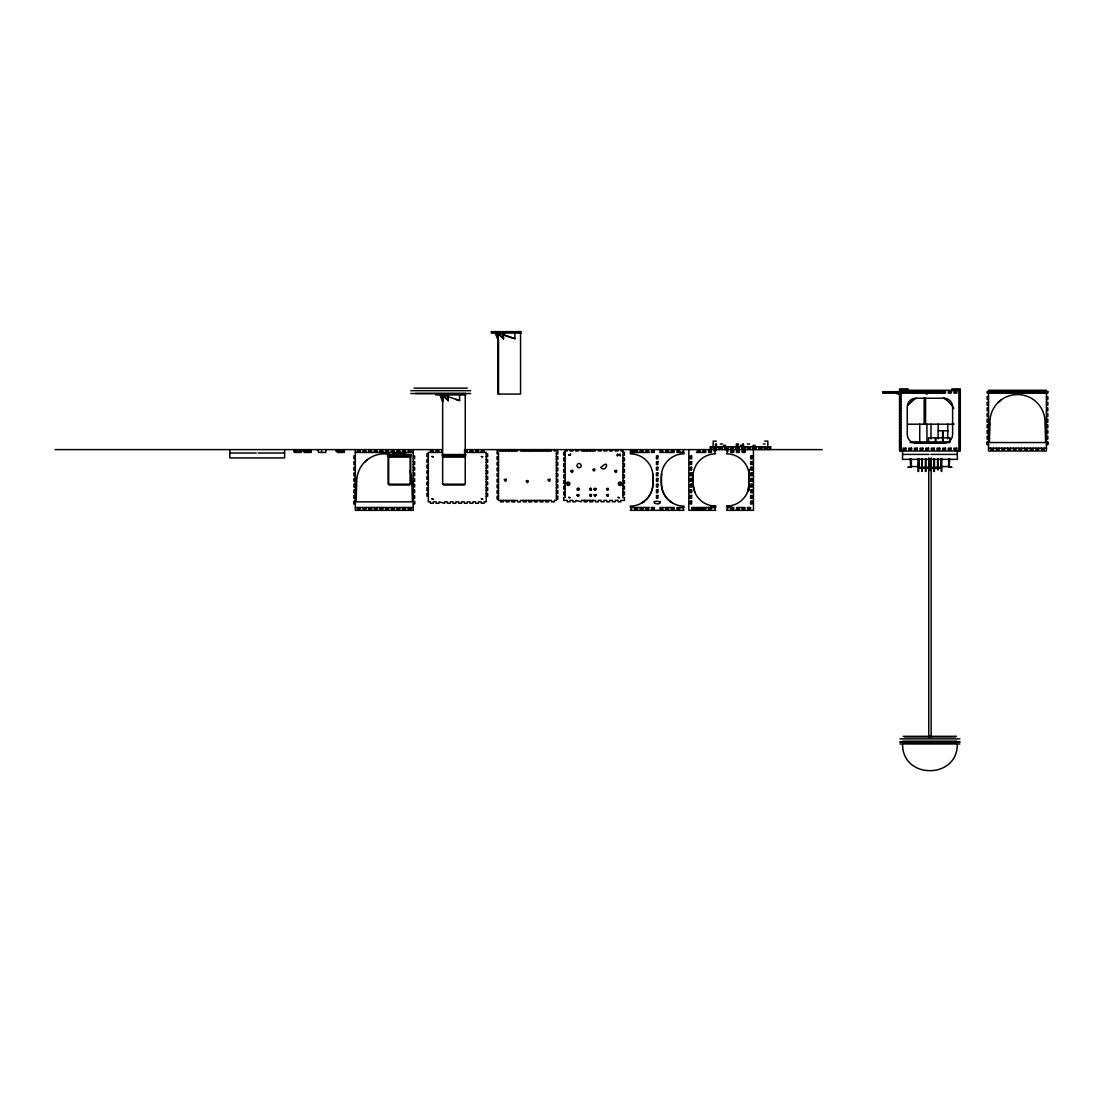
<?xml version="1.0" encoding="UTF-8"?>
<svg xmlns="http://www.w3.org/2000/svg" width="1103" height="1103" viewBox="0 0 1103 1103"><rect width="100%" height="100%" fill="white"/><g stroke="black" fill="none" stroke-linecap="round" stroke-linejoin="round"><path stroke-width="1.5" d="M447.487 396.335L447.915 400.568M465.245 457.125L465.232 484.189L442.675 484.189M502.789 334.471L503.216 338.704M949.159 467.162L949.697 458.655M949.2 466.61L951.972 467.382L948.594 467.12L949.131 458.655M749.006 473.49A76.548 76.548 0 0 1 749.213 483.514L747.489 492.159M957.28 743.96C957.942 779.587 901.923 779.587 902.585 743.96M459.593 394.915L459.593 400.568L443.02 394.915L442.896 400.789A12.795 4.522 3.4 0 0 442.648 401.671L439.959 394.915M498.349 333.065L498.198 338.924A12.795 4.522 3.4 0 0 497.949 339.807L495.261 333.065M589.967 494.751L590.725 496.378L591.484 494.751M594.324 494.751L595.082 496.378L596.061 494.82L594.103 494.82L595.082 496.515L595.841 494.751M577.379 488.643C581.626 487.457 576.442 492.931 577.338 488.491C579.489 486.864 579.516 491.607 577.379 489.925M741.74 446.784L742.581 445.943M364.803 461.909L367.506 459.537M910.458 402.595L913.174 400.224M998.008 402.595L1000.711 400.224M567.466 482.852L569.162 483.155L568.569 484.782M619.293 482.852L621.003 483.155L620.41 484.782M641.629 503.078L646.317 499.494A22.611 22.598 26 0 0 652.935 483.514L652.935 476.441A22.598 22.598 0 0 0 630.337 453.843L630.337 452.437L649.074 452.437M910.154 458.655L910.651 466.61L907.879 467.382L911.257 467.12L910.72 458.655M491.097 331.645L521.181 331.645M491.097 333.065L521.181 333.065M502.789 337.297L503.506 337.297M414.066 388.146L467.314 388.146M899.565 390.283L960.299 390.283M410.73 390.683L470.623 390.683M415.486 393.481L465.866 393.481M410.73 393.509L470.623 393.509M896.215 393.619L900.999 393.619M900.986 394.074L897.842 393.619M926.189 394.074L927.237 394.074M899.565 394.529L900.986 394.529M435.782 394.915L465.866 394.915M899.565 396.639L900.986 396.639M988.522 396.639L987.116 396.639L987.116 399.465L988.522 399.465M1046.444 396.639L1047.85 396.639L1047.85 399.465L1046.444 399.465M447.487 399.162L448.204 399.162M899.565 399.465L900.986 399.465M899.565 402.292L900.986 402.292M988.522 402.292L987.116 402.292L987.116 405.118L988.522 405.118M1046.444 402.292L1047.85 402.292L1047.85 405.118L1046.444 405.118M899.565 405.118L900.986 405.118M899.565 407.945L900.986 407.945M988.522 407.945L987.116 407.945L987.116 410.771L988.522 410.771M1046.444 407.945L1047.85 407.945L1047.85 410.771L1046.444 410.771M899.565 410.771L900.986 410.771M899.565 413.597L900.986 413.597M988.522 413.597L987.116 413.597L987.116 416.424L988.522 416.424M1046.444 413.597L1047.85 413.597L1047.85 416.424L1046.444 416.424M899.565 416.424L900.986 416.424M899.565 419.237L900.986 419.237M988.522 419.237L987.116 419.237L987.116 422.063L988.522 422.063M1046.444 419.237L1047.85 419.237L1047.85 422.063L1046.444 422.063M899.565 422.063L900.986 422.063M907.672 424.186L954.123 424.186M899.565 424.889L900.986 424.889M988.522 424.889L987.116 424.889L987.116 427.716L988.522 427.716M1046.444 424.889L1047.85 424.889L1047.85 427.716L1046.444 427.716M899.565 427.716L900.986 427.716M899.565 430.542L900.986 430.542M988.522 430.542L987.116 430.542L987.116 433.369L988.522 433.369M1046.444 430.542L1047.85 430.542L1047.85 433.369L1046.444 433.369M938.226 430.79L942.569 430.79L942.665 442.096M948.139 430.79L943.134 430.79L943.134 438.87M899.565 433.369L900.986 433.369M899.565 436.195L900.986 436.195M988.522 436.195L987.116 436.195L987.116 439.022L988.522 439.022M1046.444 436.195L1047.85 436.195L1047.85 439.022L1046.444 439.022M942.665 437.863L935.882 437.863L935.882 442.096M899.565 439.022L900.986 439.022M716.288 441.131L713.172 441.131L713.172 446.784M764.737 441.131L767.84 441.131L767.84 446.784M899.565 441.848L900.986 441.848M988.522 441.848L987.116 441.848L987.116 444.661L988.522 444.661M1046.444 441.848L1047.85 441.848L1047.85 444.661L1046.444 444.661M910.43 442.096L949.449 442.096M899.565 442.551L900.986 442.551M910.182 442.551L949.449 442.551M987.116 442.551L988.522 442.551L988.522 390.283L1046.444 390.283L1046.444 442.551L1047.85 442.551M720.273 443.957L722.534 443.957M736.252 443.957L738.514 443.957M747.324 443.957L749.585 443.957M763.317 443.957L765.013 443.957M899.565 443.957L900.986 443.957M987.116 443.957L988.522 443.957L988.522 451.017L1046.444 451.017L1046.444 443.957L1047.85 443.957M899.565 444.661L900.986 444.661M723.403 445.378L725.664 445.378M736.004 445.378L738.265 445.378M740.347 445.378L742.609 445.378M752.949 445.378L755.21 445.378M899.565 446.784L900.986 446.784M711.518 448.19L710.098 448.19L710.098 446.784L770.832 446.784L770.832 448.19L769.425 448.19M713.627 448.19L716.454 448.19M719.28 448.19L722.107 448.19M724.933 448.19L727.759 448.19M730.586 448.19L733.398 448.19M736.225 448.19L739.051 448.19M741.878 448.19L744.704 448.19M747.531 448.19L750.357 448.19M753.184 448.19L755.996 448.19M758.823 448.19L761.649 448.19M764.476 448.19L767.302 448.19M899.565 448.19L900.986 448.19M988.522 448.19L1046.444 448.19M55.15 449.61L442.138 449.61M464.501 449.61L822.259 449.61M899.565 449.61L900.986 449.61M294.225 451.017L311.17 451.017M344.384 451.017L335.905 451.017L335.905 449.61M464.349 451.017L467.176 451.017L467.176 452.437M355.318 452.437L413.239 452.437M464.349 452.437L486.244 452.437L486.244 501.865L484.12 501.865L484.12 503.285L481.294 503.285L481.294 501.865L478.468 501.865L478.468 503.285L475.641 503.285L475.641 501.865L472.829 501.865L472.829 503.285L470.002 503.285L470.002 501.865L467.176 501.865L467.176 503.285L464.349 503.285L464.349 501.865L461.523 501.865L461.523 503.285L458.696 503.285L458.696 501.865L455.87 501.865L455.87 503.285L453.043 503.285L453.043 501.865L450.217 501.865L450.217 503.285L447.404 503.285L447.404 501.865L444.578 501.865L444.578 503.285L438.925 501.865L438.925 503.285L436.099 503.285L436.099 501.865L433.272 501.865L433.272 503.285L430.446 503.285L430.446 501.865L428.336 501.865L428.336 452.437L441.751 452.437L441.751 451.017M565.108 452.368L563.702 452.368L563.702 455.194L565.108 455.194M623.016 452.368L624.436 452.368L624.436 455.194L623.016 455.194M651.349 452.437L654.341 452.437L654.341 451.017L651.515 451.017L651.515 452.437M663.551 452.437L659.994 452.437L659.994 451.017L662.82 451.017L662.82 452.437M664.819 452.437L674.112 452.437L674.112 451.017L671.286 451.017L671.286 452.437M696.462 452.437L705.768 452.437L705.768 451.017L702.942 451.017L702.942 452.437M229.81 453.002L256.254 453.002M258.171 453.002L284.615 453.002M428.336 453.843L426.916 453.843L426.916 456.67L428.336 456.67M486.244 453.843L487.65 453.843L487.65 456.67L486.244 456.67M498.487 453.843L497.081 453.843L497.081 451.017L517.555 451.017L517.555 449.61M556.395 453.843L557.815 453.843L557.815 451.017L554.285 451.017L554.285 449.61M392.958 453.953L405.876 453.953M387.525 454.519L411.309 454.519M442.055 454.519L465.838 454.519M902.544 454.408L928.988 454.408M930.891 454.408L957.335 454.408M355.318 455.966L353.911 455.966L353.911 458.793L355.318 458.793M387.525 455.939L411.309 455.939M413.239 455.966L414.645 455.966L414.645 458.793L413.239 458.793M442.055 455.939L465.838 455.939M498.487 456.67L497.081 456.67L497.081 459.496L498.487 459.496M556.395 456.67L557.815 456.67L557.815 459.496L556.395 459.496M442.675 457.125L465.218 457.125M565.108 458.007L563.702 458.007L563.702 460.833L565.108 460.833M623.016 458.007L624.436 458.007L624.436 460.833L623.016 460.833M428.336 459.496L426.916 459.496L426.916 462.322L428.336 462.322M486.244 459.496L487.65 459.496L487.65 462.322L486.244 462.322M355.318 461.619L353.911 461.619L353.911 464.446L355.318 464.446M413.239 461.619L414.645 461.619L414.645 464.446L413.239 464.446M498.487 462.322L497.081 462.322L497.081 465.149L498.487 465.149M556.395 462.322L557.815 462.322L557.815 465.149L556.395 465.149M565.108 463.66L563.702 463.66L563.702 466.486L565.108 466.486M623.016 463.66L624.436 463.66L624.436 466.486L623.016 466.486M428.336 465.149L426.916 465.149L426.916 467.975L428.336 467.975M486.244 465.149L487.65 465.149L487.65 467.975L486.244 467.975M918.289 466.555L911.368 466.555L911.368 458.655M941.741 466.555L948.663 466.555M355.318 467.258L353.911 467.258L353.911 470.085L355.318 470.085M413.239 467.258L414.645 467.258L414.645 470.085L413.239 470.085M918.992 467.258L929.732 467.258M930.298 467.258L941.024 467.258M498.487 467.975L497.081 467.975L497.081 470.802L498.487 470.802M556.395 467.975L557.815 467.975L557.815 470.802L556.395 470.802M929.732 468.306L918.992 468.306L918.992 458.572M930.298 468.306L941.024 468.306L941.024 458.572M565.108 469.313L563.702 469.313L563.702 472.139L565.108 472.139M623.016 469.313L624.436 469.313L624.436 472.139L623.016 472.139M428.336 470.802L426.916 470.802L426.916 473.614L428.336 473.614M486.244 470.802L487.65 470.802L487.65 473.614L486.244 473.614M355.318 472.911L353.911 472.911L353.911 475.738L355.318 475.738M413.239 472.911L414.645 472.911L414.645 475.738L413.239 475.738M498.487 473.614L497.081 473.614L497.081 476.441L498.487 476.441M556.395 473.614L557.815 473.614L557.815 476.441L556.395 476.441M565.108 474.966L563.702 474.966L563.702 477.792L565.108 477.792M623.016 474.966L624.436 474.966L624.436 477.792L623.016 477.792M428.336 476.441L426.916 476.441L426.916 479.267L428.336 479.267M486.244 476.441L487.65 476.441L487.65 479.267L486.244 479.267M355.318 478.564L353.911 478.564L353.911 481.391L355.318 481.391M413.239 478.564L414.645 478.564L414.645 481.391L413.239 481.391M498.487 479.267L497.081 479.267L497.081 482.094L498.487 482.094M556.395 479.267L557.815 479.267L557.815 482.094L556.395 482.094M565.108 480.618L563.702 480.618L563.702 483.431L565.108 483.431M623.016 480.618L624.436 480.618L624.436 483.431L623.016 483.431M428.336 482.094L426.916 482.094L426.916 484.92L428.336 484.92M486.244 482.094L487.65 482.094L487.65 484.92L486.244 484.92M355.318 484.217L353.911 484.217L353.911 487.043L355.318 487.043M413.239 484.217L414.645 484.217L414.645 487.043L413.239 487.043M498.487 484.92L497.081 484.92L497.081 487.747L498.487 487.747M556.395 484.92L557.815 484.92L557.815 487.747L556.395 487.747M389.001 485.03L409.833 485.03M443.53 485.03L464.363 485.03M565.108 486.258L563.702 486.258L563.702 489.084L565.108 489.084M623.016 486.258L624.436 486.258L624.436 489.084L623.016 489.084M428.336 487.747L426.916 487.747L426.916 490.573L428.336 490.573M486.244 487.747L487.65 487.747L487.65 490.573L486.244 490.573M355.318 489.856L353.911 489.856L353.911 492.683L355.318 492.683M413.239 489.856L414.645 489.856L414.645 492.683L413.239 492.683M498.487 490.573L497.081 490.573L497.081 493.399L498.487 493.399M556.395 490.573L557.815 490.573L557.815 493.399L556.395 493.399M565.108 491.91L563.702 491.91L563.702 494.737L565.108 494.737M623.016 491.91L624.436 491.91L624.436 494.737L623.016 494.737M428.336 493.399L426.916 493.399L426.916 496.212L428.336 496.212M486.244 493.399L487.65 493.399L487.65 496.212L486.244 496.212M355.318 495.509L353.911 495.509L353.911 498.335L355.318 498.335M413.239 495.509L414.645 495.509L414.645 498.335L413.239 498.335M498.487 496.212L497.081 496.212L497.081 499.039L498.487 499.039M556.395 496.212L557.815 496.212L557.815 499.039L556.395 499.039M355.318 501.162L353.911 501.162L353.911 503.988L355.318 503.988M413.239 501.162L414.645 501.162L414.645 503.988L413.239 503.988M353.911 501.865L355.318 501.865M414.645 501.865L413.239 501.865L413.239 449.61M643.435 501.865L644.235 501.865M654.341 501.865L656.464 501.162L659.994 501.865M670.1 501.865L670.886 501.865M353.911 503.285L355.318 503.285M414.645 503.285L413.239 503.285L413.239 510.344L355.318 510.344L355.318 449.61M710.815 506.112L715.654 506.112L715.654 507.518L691.636 507.518L691.636 508.924L705.768 508.924L705.768 507.518M730.848 507.518L730.848 508.924L733.674 508.924L733.674 507.518L726.601 507.518L726.601 506.112L731.454 506.112M355.318 507.518L413.239 507.518M649.074 507.518L630.337 507.518L630.337 506.112A22.598 22.598 0 0 0 652.935 483.514A76.548 76.548 0 0 0 652.742 473.49M651.349 507.518L654.341 507.518L654.341 508.924L651.515 508.924L651.515 507.518M663.551 507.518L659.994 507.518L659.994 508.924L662.82 508.924L662.82 507.518M664.819 507.518L674.112 507.518L674.112 508.924L671.286 508.924L671.286 507.518M747.241 507.518L750.619 507.518L750.619 508.924L747.793 508.924L747.793 507.518M903.329 736.321L956.577 736.321M904.515 736.887L955.363 736.887M899.993 738.872L959.886 738.872M902.902 741.202L956.963 741.202M899.993 741.699L959.886 741.699M900.007 742.264L959.858 742.264M902.902 742.746L956.963 742.746M900.007 743.96L959.858 743.96M503.506 333.065L503.506 338.718L497.163 333.065M448.204 394.915L448.204 400.582L441.862 394.915M455.87 399.424L455.911 399.438A12.216 1.848 14.1 0 1 459.593 400.568M498.777 333.065L514.908 338.704L514.908 333.065M498.322 333.065L511.185 337.559A12.216 1.848 14.1 0 1 514.908 338.704M672.706 503.078L668.018 499.494A22.611 22.598 -26 0 1 661.4 483.514L661.4 476.441A22.598 22.598 0 0 1 683.998 453.843L683.998 452.437L676.939 452.437L676.939 451.017L679.765 451.017L679.765 452.437M743.436 445.943L744.277 446.784M716.371 445.943L717.212 446.784M497.867 333.065L503.506 338.718M442.565 394.915L448.204 400.582M496.102 333.065L498.349 338.704M440.786 394.915L443.048 400.568M694.78 492.159L693.056 483.514A76.548 76.548 0 0 1 693.249 473.49M442.648 457.125L442.648 484.189M1044.32 391.703L1044.32 393.109M1044.32 448.19L1044.32 449.61L1041.494 449.61L1041.494 448.19M1041.494 391.703L1041.494 393.109M1038.668 391.703L1038.668 393.109M1038.668 448.19L1038.668 449.61L1035.841 449.61L1035.841 448.19M1035.841 391.703L1035.841 393.109M1033.015 391.703L1033.015 393.109M1033.015 448.19L1033.015 449.61L1030.188 449.61L1030.188 448.19M1030.188 391.703L1030.188 393.109M1027.376 391.703L1027.376 393.109M1027.376 448.19L1027.376 449.61L1024.549 449.61L1024.549 448.19M1024.549 391.703L1024.549 393.109M1021.723 391.703L1021.723 393.109M1021.723 448.19L1021.723 449.61L1018.896 449.61L1018.896 448.19M1018.896 391.703L1018.896 393.109M1016.07 391.703L1016.07 393.109M1016.07 448.19L1016.07 449.61L1013.243 449.61L1013.243 448.19M1013.243 391.703L1013.243 393.109M1010.417 391.703L1010.417 393.109M1010.417 448.19L1010.417 449.61L1007.59 449.61L1007.59 448.19M1007.59 391.703L1007.59 393.109M1004.778 391.703L1004.778 393.109M1004.778 448.19L1004.778 449.61L1001.951 449.61L1001.951 448.19M1001.951 391.703L1001.951 393.109M999.125 391.703L999.125 393.109M999.125 448.19L999.125 449.61L996.299 449.61L996.299 448.19M996.299 391.703L996.299 393.109M993.472 391.703L993.472 393.109M993.472 448.19L993.472 449.61L990.646 449.61L990.646 448.19M990.646 391.703L990.646 393.109M958.893 390.283L958.893 451.017M957.335 451.017L957.335 459.358L902.544 459.358L902.544 451.017M951.834 391.703L951.834 388.876L960.299 388.876L960.299 451.017L899.565 451.017L899.565 388.876L908.045 388.876L908.045 391.703M950.014 442.096L950.014 437.863L943.23 437.863L943.23 442.096M948.663 458.655L948.635 467.134M947.767 424.159L947.767 438.829M943.479 391.703L943.479 393.109M942.651 391.703L942.651 393.109M942.059 391.703L942.059 393.109M941.797 458.462L941.797 471.477M941.231 458.958L941.231 471.477M939.949 391.703L939.949 393.109M938.157 424.159L938.157 438.829M938.115 458.958L938.115 469.809M937.55 458.958L937.55 469.809M937.123 391.703L937.123 393.109M936.998 391.703L936.998 393.109M935.316 442.096L935.316 437.863L928.547 437.863L928.547 442.096M934.296 391.703L934.296 393.109M934.448 458.958L934.448 471.477M934.172 391.703L934.172 393.109M933.883 458.958L933.883 471.477M931.47 391.703L931.47 393.109M931.139 457.91L931.139 737.094M930.987 424.159L930.987 438.829M930.78 458.614L930.78 470.485M929.084 458.614L929.084 470.485M928.74 457.91L928.74 737.094M928.643 391.703L928.643 393.109M926.92 424.159L926.92 442.096M925.817 391.703L925.817 393.109M925.968 458.958L925.968 471.477M925.707 391.703L925.707 393.109M925.555 397.825L925.555 424.186M925.403 458.958L925.403 471.477M924.149 397.825L924.149 424.186M922.99 391.703L922.99 393.109M922.88 391.703L922.88 393.109M922.301 458.958L922.301 471.367M921.736 458.958L921.736 471.367M920.178 391.703L920.054 393.109M919.75 424.159L919.75 442.096M918.634 458.958L918.634 471.477M918.068 458.462L918.068 471.477M917.351 391.703L917.351 393.109M917.227 391.703L917.227 393.109M911.698 391.703L911.698 393.109M908.748 391.703L908.872 393.109M903.219 391.703L903.095 393.109M900.986 390.283L900.986 451.017M900.393 391.703L900.393 393.109M897.58 391.703L897.58 393.109M894.754 391.703L894.754 393.109M891.927 391.703L891.927 393.109M889.101 391.703L889.101 393.109M886.274 391.703L886.274 393.109M884.151 391.703L884.151 393.109M769.425 446.784L769.425 449.61M767.302 446.784L767.302 449.61M764.476 446.784L764.476 449.61M761.649 446.784L761.649 449.61M758.823 446.784L758.823 449.61M755.996 446.784L755.996 449.61M753.446 449.61L753.446 510.344L726.601 510.344L728.021 507.518M753.184 446.784L753.184 449.61M750.357 446.784L750.357 449.61M749.213 469.588L749.213 490.118M747.531 446.784L747.531 449.61M744.704 446.784L744.704 449.61M743.436 446.784L743.436 443.957L742.581 443.957L742.581 446.784M742.14 507.518L742.14 508.924L744.966 508.924L744.966 507.518L736.501 507.518L736.501 508.924L739.313 508.924L739.313 507.518M741.878 446.784L741.878 449.61M739.051 446.784L739.051 449.61M736.225 446.784L736.225 449.61M733.398 446.784L733.398 449.61M730.586 446.784L730.586 449.61M727.759 446.784L727.759 449.61M726.601 449.61L726.601 451.017L728.021 451.017L726.601 453.843A22.598 22.598 0 0 1 749.213 476.441M724.933 446.784L724.933 449.61M722.107 446.784L722.107 449.61M719.28 446.784L719.28 449.61M716.454 449.61L716.371 443.957L715.53 443.957L715.53 446.784M715.654 449.61L715.654 451.017L714.234 451.017L715.654 453.843A22.598 22.598 0 0 0 693.056 476.441M714.234 507.518L715.654 510.344L688.823 510.344L688.823 449.61M713.627 446.784L713.627 449.61M711.518 446.784L711.518 449.61M711.421 507.518L711.421 508.924L708.595 508.924L708.595 507.518M702.942 507.518L702.942 508.924M700.115 452.437L700.115 451.017L697.289 451.017L697.289 452.437M700.115 507.518L700.115 508.924M697.289 507.518L697.289 508.924M694.463 507.518L694.463 508.924M693.056 473.022L693.056 486.809M683.998 449.61L682.592 452.437M682.592 507.518L683.998 510.344L630.337 510.344L631.743 507.518M679.765 507.518L679.765 508.924L676.939 508.924L676.939 507.518L683.998 507.518L683.998 506.112A22.598 22.598 0 0 1 661.4 483.514A76.548 76.548 0 0 1 661.593 473.49M668.459 452.437L668.459 451.017L665.647 451.017L665.647 452.437M668.459 507.518L668.459 508.924L665.647 508.924L665.647 507.518M659.994 501.3L659.994 503.285L657.871 503.988L654.341 503.285L654.341 501.3M648.688 452.437L648.688 451.017L645.862 451.017L645.862 452.437M648.688 507.518L648.688 508.924L645.862 508.924L645.862 507.518M643.049 452.437L643.049 451.017L640.223 451.017L640.223 452.437M643.049 507.518L643.049 508.924L640.223 508.924L640.223 507.518M637.396 452.437L637.396 451.017L630.337 451.017L630.337 449.61M637.396 507.518L637.396 508.924L634.57 508.924L634.57 507.518M634.57 451.017L634.57 452.437M631.743 451.017L631.743 452.437M620.892 449.61L620.892 450.948L623.016 450.948L623.016 497.563L624.436 497.563L624.436 500.39L620.892 500.39L620.892 501.796L618.08 501.796L618.08 500.39L615.253 500.39L615.253 501.796L612.427 501.796L612.427 500.39L609.601 500.39L609.601 501.796L606.774 501.796L606.774 500.39L603.948 500.39L603.948 501.796L601.121 501.796L601.121 500.39L598.295 500.39L598.295 501.796L595.468 501.796L595.468 500.39L581.35 500.39L581.35 501.796L575.697 500.39L575.697 501.796L572.871 501.796L572.871 500.39L570.058 500.39L570.058 501.796L567.232 501.796L567.232 500.39L563.702 500.39L563.702 497.563L565.108 497.563L565.108 450.948L567.232 450.948L567.232 449.61M618.08 449.61L618.08 450.948L615.253 450.948L615.253 449.61M612.427 449.61L612.427 450.948L609.601 450.948L609.601 449.61M606.774 449.61L606.774 450.948L603.948 450.948L603.948 449.61M601.121 449.61L601.121 450.948L598.295 450.948L598.295 449.61M595.468 449.61L595.468 450.948L581.35 450.948L581.35 449.61M592.656 449.61L592.656 450.948M592.656 500.39L592.656 501.796L589.829 501.796L589.829 500.39M589.829 449.61L589.829 450.948M587.003 449.61L587.003 450.948M587.003 500.39L587.003 501.796L584.176 501.796L584.176 500.39M584.176 449.61L584.176 450.948M578.524 449.61L578.524 450.948L575.697 450.948L575.697 449.61M572.871 449.61L572.871 450.948L570.058 450.948L570.058 449.61M556.395 452.726L556.395 500.459L554.285 500.459L554.285 501.865L551.459 501.865L551.459 500.459L520.382 500.459L520.382 501.865L517.555 501.865L517.555 500.459L498.487 500.459L498.487 452.726M551.459 449.61L551.459 451.017L520.382 451.017L520.382 449.61M548.632 449.61L548.632 451.017M548.632 500.459L548.632 501.865L545.806 501.865L545.806 500.459M545.806 449.61L545.806 451.017M542.979 449.61L542.979 451.017M542.979 500.459L542.979 501.865L540.153 501.865L540.153 500.459M540.153 449.61L540.153 451.017M537.326 449.61L537.326 451.017M537.326 500.459L537.326 501.865L534.5 501.865L534.5 500.459M534.5 449.61L534.5 451.017M531.687 449.61L531.687 451.017M531.687 500.459L531.687 501.865L528.861 501.865L528.861 500.459M528.861 449.61L528.861 451.017M526.034 449.61L526.034 451.017M526.034 500.459L526.034 501.865L523.208 501.865L523.208 500.459M523.208 449.61L523.208 451.017M520.547 333.065L520.547 394.074L497.977 394.074L497.949 336.539M514.729 449.61L514.729 451.017M514.729 500.459L514.729 501.865L511.902 501.865L511.902 500.459M511.902 449.61L511.902 451.017M509.09 449.61L509.09 451.017M509.09 500.459L509.09 501.865L506.263 501.865L506.263 500.459M506.263 449.61L506.263 451.017M503.437 449.61L503.437 451.017M503.437 500.459L503.437 501.865L500.61 501.865L500.61 500.459M500.61 449.61L500.61 451.017M498.653 331.645L498.653 333.065M498.515 339.834L498.515 394.074M495.55 331.645L495.55 333.065M484.12 452.437L484.12 451.017L481.294 451.017L481.294 452.437M478.468 452.437L478.468 451.017L475.641 451.017L475.641 452.437M472.829 452.437L472.829 451.017L470.002 451.017L470.002 452.437M465.245 394.915L465.245 455.939M442.648 398.404L442.648 455.939M438.925 452.437L438.925 451.017L436.099 451.017L436.099 452.437M433.272 452.437L433.272 451.017L430.446 451.017L430.446 452.437M411.116 452.437L411.116 451.017L408.289 451.017L408.289 452.437M411.116 507.518L411.116 508.924L408.289 508.924L408.289 507.518M410.151 455.939L410.151 484.189M405.463 452.437L405.463 451.017L402.636 451.017L402.636 452.437M405.463 507.518L405.463 508.924L402.636 508.924L402.636 507.518M399.81 452.437L399.81 451.017L396.983 451.017L396.983 452.437M399.81 507.518L399.81 508.924L396.983 508.924L396.983 507.518M394.171 452.437L394.171 451.017L391.344 451.017L391.344 452.437M394.171 507.518L394.171 508.924L391.344 508.924L391.344 507.518M388.518 452.437L388.518 451.017L385.692 451.017L385.692 452.437M388.683 455.939L388.683 484.189M388.518 507.518L388.518 508.924L385.692 508.924L385.692 507.518M382.865 452.437L382.865 451.017L380.039 451.017L380.039 452.437M382.865 507.518L382.865 508.924L380.039 508.924L380.039 507.518M377.212 452.437L377.212 451.017L374.386 451.017L374.386 452.437M377.212 507.518L377.212 508.924L374.386 508.924L374.386 507.518M371.573 452.437L371.573 451.017L368.747 451.017L368.747 452.437M371.573 507.518L371.573 508.924L368.747 508.924L368.747 507.518M365.92 452.437L365.92 451.017L363.094 451.017L363.094 452.437M365.92 507.518L365.92 508.924L363.094 508.924L363.094 507.518M360.267 452.437L360.267 451.017L357.441 451.017L357.441 452.437M360.267 507.518L360.267 508.924L357.441 508.924L357.441 507.518M344.384 449.61L344.384 452.437L337.325 452.437L337.325 451.017M340.151 451.017L340.151 452.437M325.812 449.61L325.812 452.437L318.753 452.437L317.333 449.61M321.58 451.017L321.58 452.437M311.17 449.61L311.17 452.437L304.111 452.437L304.111 451.017M301.284 451.017L301.284 452.437L294.225 452.437L294.225 449.61M284.615 449.61L284.615 457.938L229.81 457.938L229.81 449.61M391.413 454.781A27.547 27.547 0 0 0 356.738 481.391L356.172 501.865L412.384 501.865L411.819 481.391A27.547 27.547 0 0 0 409.723 470.843M570.43 453.884A1.696 1.696 0 0 1 570.816 454.339M620.451 455.484A1.696 1.696 0 0 1 620.244 456.035M617.308 456.035A1.696 1.696 0 0 1 617.115 455.484M617.115 454.891A1.696 1.696 0 0 1 617.694 453.884M619.872 453.884A1.696 1.696 0 0 1 620.451 454.891M715.654 506.112A22.598 22.598 0 0 1 693.056 483.514M749.213 483.514A22.598 22.598 0 0 1 726.601 506.112M908.086 405.297A27.547 27.547 0 0 1 916.166 398.211M943.713 398.211A27.547 27.547 0 0 1 953.792 408.303M410.716 457.125L410.702 484.189L388.146 484.189L388.118 457.125L410.688 457.125M989.942 424.186L989.377 442.551L1045.589 442.551L1045.024 422.063A27.547 27.547 0 0 0 1017.49 394.529A27.547 27.547 0 0 0 989.942 422.063L989.942 424.186M589.76 489.112C592.408 492.889 591.056 485.058 589.747 489.842C592.463 492.159 591.635 486.202 589.76 489.112M594.103 489.112C594.558 492.255 597.757 487.829 594.586 488.422C593.731 493.358 598.033 486.258 594.103 489.112M431.949 456.504L433.176 456.835L431.949 456.504M431.949 498.873L433.176 499.204L431.949 498.873M481.391 456.504L482.618 456.835L481.391 456.504M481.391 498.873L482.618 499.204L481.391 498.873M504.388 479.791C505.863 484.369 507.959 476.551 504.388 479.791M526.324 481.211C527.744 485.637 529.771 478.095 526.324 481.211M548.177 479.791C549.652 484.369 551.748 476.551 548.177 479.791M568.734 455.029L569.961 455.346L568.734 455.029M567.728 483.597L568.652 483.845L567.728 483.597M571.009 470.995C572.485 475.586 574.58 467.755 571.009 470.995M568.734 497.398L569.961 497.729L568.734 497.398M577.034 495.095C578.427 499.411 580.399 492.048 577.034 495.095M577.724 489.18L578.537 489.387L577.765 489.07M577.724 495.275L578.537 495.495L577.724 495.275M590.326 489.18L591.139 489.387L590.367 489.07M592.945 469.561C594.365 473.987 596.378 466.445 592.945 469.561M589.636 495.095C591.015 499.411 593 492.048 589.636 495.095M590.326 495.275L591.139 495.495L590.326 495.275M594.669 489.18L595.482 489.387L594.669 489.18M594.669 495.275L595.482 495.495L594.669 495.275M601.011 467.396C605.547 474.028 610.897 457.593 601.011 467.396M606.581 488.987C607.974 493.303 609.945 485.94 606.581 488.987M607.27 489.18L608.084 489.387L607.312 489.07M606.581 495.095C607.974 499.411 609.945 492.048 606.581 495.095M607.27 495.275L608.084 495.495L607.27 495.275M614.798 470.995C616.26 475.586 618.356 467.755 614.798 470.995M618.163 455.029L619.39 455.346L618.163 455.029M619.555 483.597L620.493 483.845L619.555 483.597M618.163 497.398L619.39 497.729L618.163 497.398M566.983 482.521L566.983 484.92A1.696 1.696 0 0 0 569.382 484.92A1.696 1.696 0 0 0 569.382 482.521A1.696 1.696 0 0 0 566.983 482.521M621.43 484.644L621.223 484.92A1.696 1.696 0 0 1 618.824 484.92A1.696 1.696 0 0 1 618.824 482.521A1.696 1.696 0 0 1 621.223 482.521L621.43 484.644M945.478 391.703L882.745 391.703L882.745 393.109L945.478 393.109L945.478 391.703M951.117 391.703L948.304 391.703L948.304 393.109L951.117 393.109L951.117 391.703M956.77 391.703L953.943 391.703L953.943 393.109L956.77 393.109L956.77 391.703M1047.85 391.703L987.116 391.703L987.116 393.109L1047.85 393.109L1047.85 391.703M944.14 398.252L915.724 398.252A8.479 8.479 0 0 0 907.259 406.731L907.259 434.582A8.479 8.479 0 0 0 915.724 443.061L944.14 443.061A8.479 8.479 0 0 0 952.62 434.582L952.62 406.731A8.479 8.479 0 0 0 944.14 398.252M905.921 448.19L903.095 448.19L903.095 449.61L905.921 449.61L905.921 448.19M911.574 448.19L908.748 448.19L908.748 449.61L911.574 449.61L911.574 448.19M917.227 448.19L914.401 448.19L914.401 449.61L917.227 449.61L917.227 448.19M922.88 448.19L920.054 448.19L920.054 449.61L922.88 449.61L922.88 448.19M928.519 448.19L925.707 448.19L925.707 449.61L928.519 449.61L928.519 448.19M934.172 448.19L931.346 448.19L931.346 449.61L934.172 449.61L934.172 448.19M939.825 448.19L936.998 448.19L936.998 449.61L939.825 449.61L939.825 448.19M945.478 448.19L942.651 448.19L942.651 449.61L945.478 449.61L945.478 448.19M951.117 448.19L948.304 448.19L948.304 449.61L951.117 449.61L951.117 448.19M956.77 448.19L953.943 448.19L953.943 449.61L956.77 449.61L956.77 448.19M711.421 451.017L708.595 451.017L708.595 452.437L711.421 452.437L711.421 451.017M733.674 451.017L730.848 451.017L730.848 452.437L733.674 452.437L733.674 451.017M739.313 451.017L736.501 451.017L736.501 452.437L739.313 452.437L739.313 451.017M744.966 451.017L742.14 451.017L742.14 452.437L745.063 452.437L744.966 451.017M657.871 455.966L656.464 455.966L656.464 458.793L657.871 458.793L657.871 455.966M691.636 455.966L690.23 455.966L690.23 458.793L691.636 458.793L691.636 455.966M752.025 455.966L750.619 455.966L750.619 458.793L752.025 458.793L752.025 455.966M657.871 461.619L656.464 461.619L656.464 464.446L657.871 464.446L657.871 461.619M691.636 461.619L690.23 461.619L690.23 464.446L691.636 464.446L691.636 461.619M752.025 461.619L750.619 461.619L750.619 464.446L752.025 464.446L752.025 461.619M657.871 467.258L656.464 467.258L656.464 470.085L657.871 470.085L657.871 467.258M691.636 467.258L690.23 467.258L690.23 470.085L691.636 470.085L691.636 467.258M752.025 467.258L750.619 467.258L750.619 470.085L752.025 470.085L752.025 467.258M657.871 472.911L656.464 472.911L656.464 475.738L657.871 475.738L657.871 472.911M691.636 472.911L690.23 472.911L690.23 475.738L691.636 475.738L691.636 472.911M752.025 472.911L750.619 472.911L750.619 475.738L752.025 475.738L752.025 472.911M657.871 478.564L656.464 478.564L656.464 481.391L657.871 481.391L657.871 478.564M691.636 478.564L690.23 478.564L690.23 481.391L691.636 481.391L691.636 478.564M752.025 478.564L750.619 478.564L750.619 481.391L752.025 481.391L752.025 478.564M657.871 484.217L656.464 484.217L656.464 487.043L657.871 487.043L657.871 484.217M691.636 484.217L690.23 484.217L690.23 487.043L691.636 487.043L691.636 484.217M752.025 484.217L750.619 484.217L750.619 487.043L752.025 487.043L752.025 484.217M657.871 489.856L656.464 489.856L656.464 492.683L657.871 492.683L657.871 489.856M691.636 489.856L690.23 489.856L690.23 492.683L691.636 492.683L691.636 489.856M752.025 489.856L750.619 489.856L750.619 492.683L752.025 492.683L752.025 489.856M657.871 495.509L656.464 495.509L656.464 498.335L657.871 498.335L657.871 495.509M691.636 495.509L690.23 495.509L690.23 498.335L691.636 498.335L691.636 495.509M752.025 495.509L750.619 495.509L750.619 498.335L752.025 498.335L752.025 495.509M691.636 501.162L690.23 501.162L690.23 503.988L691.636 503.988L691.636 501.162M752.025 501.162L750.619 501.162L750.619 503.988L752.025 503.988L752.025 501.162M914.525 393.109L914.525 391.703L914.401 393.109M906.046 393.109L906.046 391.703L905.921 393.109M578.027 467.451A2.123 2.123 0 0 0 581.212 465.618A2.123 2.123 0 0 0 578.027 463.784A2.123 2.123 0 0 0 578.027 467.451"/></g></svg>
